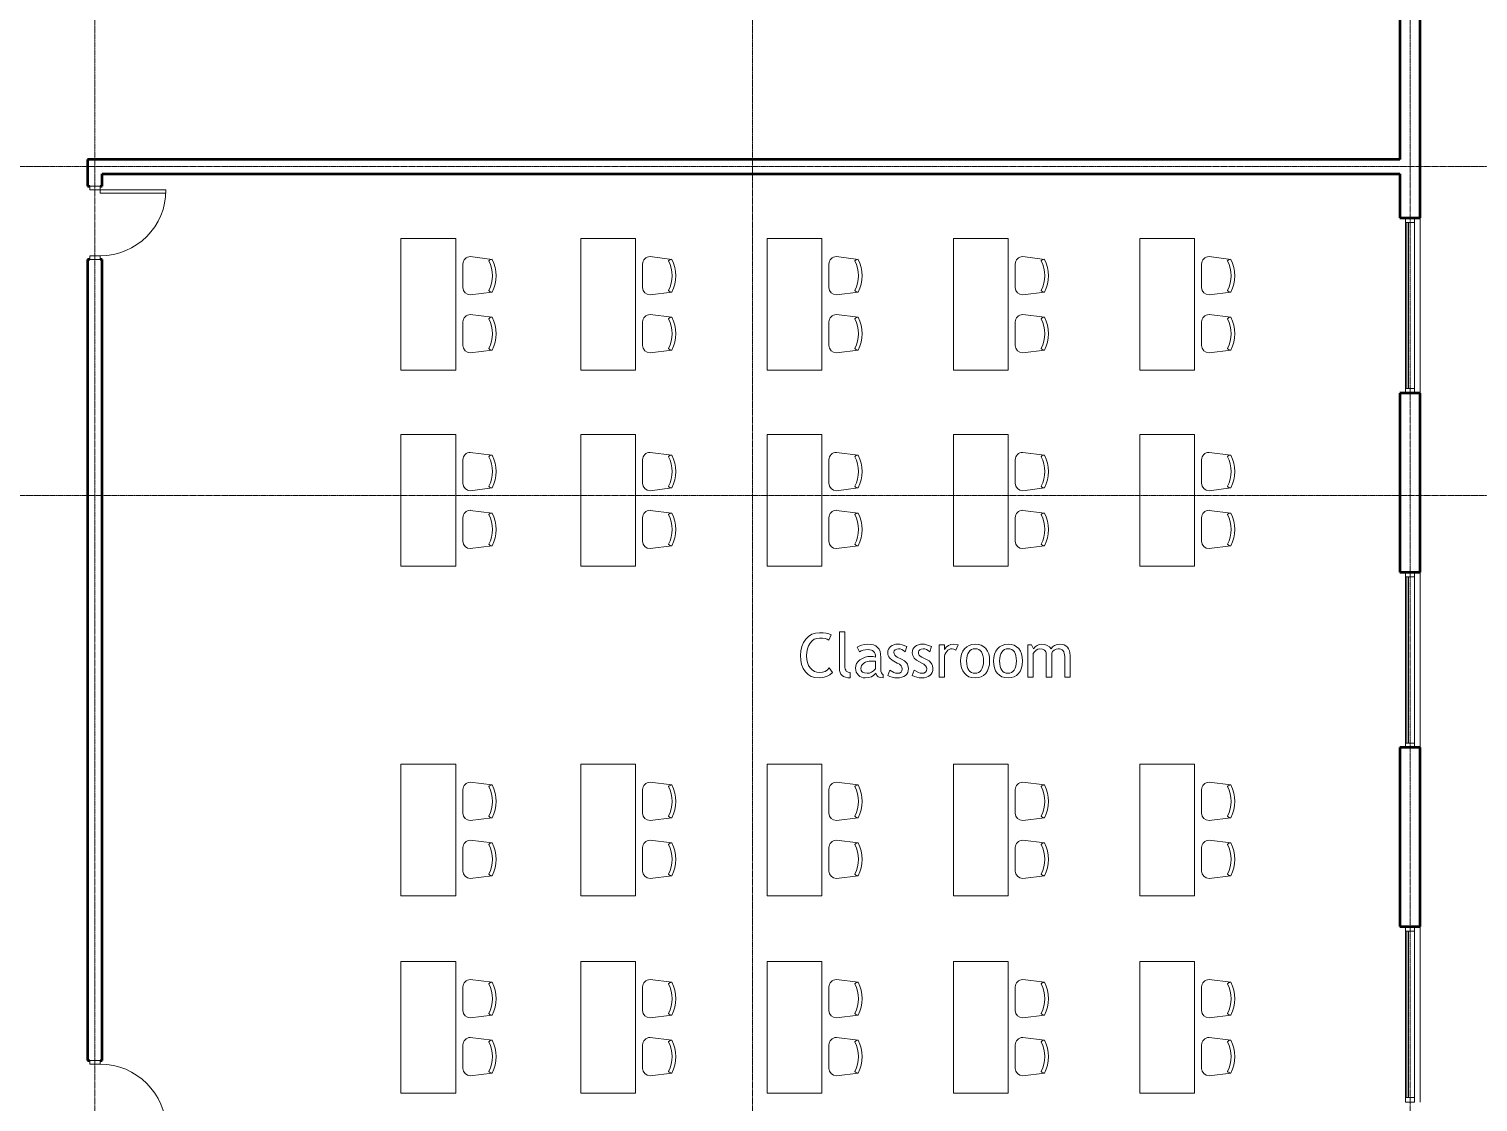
# Model space of a CAD drawing. Header units: inches. Extents: x -1714 to 6424, y -1550 to 970.
# Drawn here: x -1 to 792, y -205 to 383 of the extents above; entities that cross this region are included whole.
import ezdxf

# ---------------------------------------------------------------- set-up
doc = ezdxf.new("R2010")
doc.units = ezdxf.units.IN
doc.header["$MEASUREMENT"] = 0
doc.linetypes.add('Grid Line 1_2_', pattern=[0.875, 0.5, -0.125, 0.125, -0.125])
for name, color, linetype, lineweight in [('A-DOOR', 31, 'Continuous', 13), ('A-DOOR-FRAM', 31, 'Continuous', 20), ('A-FLOR', 192, 'Continuous', 13), ('A-GENM', 13, 'Continuous', 9), ('A-GLAZ-CURT', 52, 'Continuous', 9), ('A-GLAZ-CWMG', 51, 'Continuous', 9), ('A-WALL', 113, 'Continuous', 13), ('I-FURN', 30, 'Continuous', 9), ('S-GRID', 1, 'Continuous', 9)]:
    doc.layers.add(name, color=color, linetype=linetype, lineweight=lineweight)

# ---------------------------------------------------------------- blocks, each defined once
blk = doc.blocks.new('Door-Exterior-Single-Two_Lite - 36_ x 84_-1295064-L1 - Architectural')
at = {"layer": 'A-DOOR', "lineweight": 20}
for p, q in [((18, 39.25), (16.25, 39.25)), ((16.25, 39.25), (16.25, 3.25)), ((18, 3.25), (18, 39.25)), ((16.25, 3.25), (18, 3.25))]:
    blk.add_line(p, q, dxfattribs=at)
at = {"layer": 'A-DOOR', "lineweight": 9}
blk.add_arc((18, 3.25), 36, 90, 180, dxfattribs=at)
at = {"layer": 'A-DOOR-FRAM'}
for p, q in [((-18, 3.25), (-20, 3.25)), ((-20, 3.25), (-20, -2.5)), ((-18, -2.5), (-18, 3.25)), ((18, 3.25), (18, -2.5)), ((20, 3.25), (18, 3.25)), ((20, -2.5), (20, 3.25)), ((-20, -2.5), (-18, -2.5)), ((18, -2.5), (20, -2.5))]:
    blk.add_line(p, q, dxfattribs=at)
blk = doc.blocks.new('Door-Exterior-Single-Two_Lite - 36_ x 84_-1295094-L1 - Architectural')
at = {"layer": 'A-DOOR', "lineweight": 20}
for p, q in [((16.25, -3.25), (18, -3.25)), ((16.25, -39.25), (16.25, -3.25)), ((18, -3.25), (18, -39.25)), ((18, -39.25), (16.25, -39.25))]:
    blk.add_line(p, q, dxfattribs=at)
at = {"layer": 'A-DOOR', "lineweight": 9}
blk.add_arc((18, -3.25), 36, 180, 270, dxfattribs=at)
at = {"layer": 'A-DOOR-FRAM'}
for p, q in [((-20, 2.5), (-18, 2.5)), ((-20, -3.25), (-20, 2.5)), ((-18, 2.5), (-18, -3.25)), ((18, 2.5), (20, 2.5)), ((18, -3.25), (18, 2.5)), ((20, 2.5), (20, -3.25)), ((-18, -3.25), (-20, -3.25)), ((20, -3.25), (18, -3.25))]:
    blk.add_line(p, q, dxfattribs=at)
blk = doc.blocks.new('System Panel - Glazed-1361201-L1 - Architectural')
at = {"layer": 'A-GLAZ-CURT', "lineweight": 13}
for p, q in [((45.5, 1.75), (-45.5, 1.75)), ((-45.5, 1.75), (-45.5, 0.75)), ((-45.5, 0.75), (45.5, 0.75)), ((45.5, 0.75), (45.5, 1.75))]:
    blk.add_line(p, q, dxfattribs=at)
blk = doc.blocks.new('Rectangular Mullion - 2_5_ x 5_ rectangular-1361071-L1 - Architectural')
at = {"layer": 'A-GLAZ-CWMG'}
for p, q in [((-220.85, -770.29), (-175.35, -770.29)), ((-220.85, -775.29), (-175.35, -775.29))]:
    blk.add_line(p, q, dxfattribs=at)
blk = doc.blocks.new('Rectangular Mullion - 2_5_ x 5_ rectangular-1361072-L1 - Architectural')
at = {"layer": 'A-GLAZ-CWMG'}
for p, q in [((-266.35, -770.29), (-220.85, -770.29)), ((-266.35, -775.29), (-220.85, -775.29))]:
    blk.add_line(p, q, dxfattribs=at)
blk = doc.blocks.new('Rectangular Mullion - 2_5_ x 5_ rectangular-1361184-L1 - Architectural')
at = {"layer": 'A-GLAZ-CWMG', "lineweight": 20}
for p, q in [((-2.5, 2.5), (0, 2.5)), ((-2.5, -2.5), (-2.5, 2.5)), ((0, 2.5), (0, -2.5)), ((0, -2.5), (-2.5, -2.5))]:
    blk.add_line(p, q, dxfattribs=at)
blk = doc.blocks.new('Rectangular Mullion - 2_5_ x 5_ rectangular-1361191-L1 - Architectural')
at = {"layer": 'A-GLAZ-CWMG', "lineweight": 20}
for p, q in [((0, 2.5), (-2.5, 2.5)), ((-2.5, 2.5), (-2.5, -2.5)), ((0, -2.5), (0, 2.5)), ((-2.5, -2.5), (0, -2.5))]:
    blk.add_line(p, q, dxfattribs=at)
blk = doc.blocks.new('M_Table-Rectangular - 1830 x 0762mm-1454991-L1 - Architectural')
at = {"layer": 'I-FURN'}
for p, q in [((36.02, 15), (-36.02, 15)), ((-36.02, 15), (-36.02, -15)), ((36.02, -15), (36.02, 15)), ((-36.02, -15), (36.02, -15))]:
    blk.add_line(p, q, dxfattribs=at)
blk = doc.blocks.new('M_Chair-Desk - Desk Chair-1453869-L1 - Architectural')
at = {"layer": 'I-FURN'}
for p, q in [((6.42, 15.96), (-6.44, 15.96)), ((-10.49, 11.91), (-9, 0)), ((8.98, -0.01), (10.46, 11.91))]:
    blk.add_line(p, q, dxfattribs=at)
for centre, radius, start, end in [((-6.44, 11.91), 4.05, 90, 180), ((6.42, 11.91), 4.05, 360, 90), ((-6.85, 0.01), 2.15, 125.61631, 180.20142), ((0, 17.59), 17.79, 242.90887, 297.09113), ((7.02, 0.09), 1.98, 357.30891, 56.87335), ((0, 17.59), 19.76, 242.90887, 297.03453)]:
    blk.add_arc(centre, radius, start, end, dxfattribs=at)

msp = doc.modelspace()

# ---------------------------------------------------------------- linework, layer by layer
at = {"layer": 'A-FLOR'}
for p, q in [((760.71171, 183.22686), (760.71171, 279.22686)), ((760.71171, -10.77314), (760.71171, 85.22686)), ((760.71171, -204.77314), (760.71171, -108.77314))]:
    msp.add_line(p, q, dxfattribs=at)
at = {"layer": 'A-GENM'}
for p, q in [((424.36968, 48.56978), (423.08393, 46.68426)), ((425.94621, 50.12072), (424.36968, 48.56978)), ((427.73693, 51.22852), (425.94621, 50.12072)), ((426.75157, 46.46638), (427.81515, 47.65323)), ((429.74183, 51.89321), (427.73693, 51.22852)), ((427.81515, 47.65323), (429.04009, 48.50098)), ((429.04009, 48.50098), (430.42638, 49.00963)), ((431.96093, 52.11477), (429.74183, 51.89321)), ((430.42638, 49.00963), (431.97404, 49.17918)), ((433.84769, 52.03614), (431.96093, 52.11477)), ((431.97404, 49.17918), (433.59746, 49.10874)), ((433.59746, 49.10874), (434.98826, 48.89742)), ((435.51738, 51.80024), (433.84769, 52.03614)), ((434.98826, 48.89742), (436.14644, 48.54521)), ((436.97003, 51.40708), (435.51738, 51.80024)), ((436.14644, 48.54521), (437.072, 48.05212)), ((438.20561, 50.85666), (436.97003, 51.40708)), ((437.072, 48.05212), (438.20561, 50.85666)), ((445.75427, 52.53414), (442.81868, 52.53414)), ((442.81868, 52.53414), (442.81868, 32.68615)), ((445.75427, 33.32831), (445.75427, 52.53414)), ((421.61449, 42.23501), (421.43082, 39.67128)), ((421.43082, 39.67128), (421.60139, 37.03752)), ((422.16553, 44.57266), (421.61449, 42.23501)), ((423.08393, 46.68426), (422.16553, 44.57266)), ((424.78577, 39.4747), (424.90864, 41.51626)), ((424.90864, 41.51626), (425.27722, 43.36206)), ((425.27722, 43.36206), (425.89154, 45.0121)), ((425.89154, 45.0121), (426.75157, 46.46638)), ((453.5421, 44.78645), (452.46419, 44.14674)), ((452.46419, 44.14674), (453.84024, 41.63052)), ((454.9673, 45.3295), (453.5421, 44.78645)), ((453.84024, 41.63052), (454.75106, 42.18095)), ((454.75106, 42.18095), (455.8388, 42.57411)), ((456.53175, 45.70054), (454.9673, 45.3295)), ((455.8388, 42.57411), (457.10346, 42.81)), ((458.02739, 45.82422), (456.53175, 45.70054)), ((457.10346, 42.81), (458.54505, 42.88863)), ((459.84636, 45.71467), (458.02739, 45.82422)), ((458.54505, 42.88863), (459.4788, 42.82311)), ((459.4788, 42.82311), (460.28805, 42.62653)), ((461.39791, 45.38601), (459.84636, 45.71467)), ((460.28805, 42.62653), (460.97281, 42.29889)), ((460.97281, 42.29889), (461.53306, 41.84021)), ((462.68203, 44.83825), (461.39791, 45.38601)), ((461.53306, 41.84021), (461.96881, 41.25047)), ((461.96881, 41.25047), (462.28006, 40.52968)), ((462.28006, 40.52968), (462.46681, 39.67783)), ((462.46681, 39.67783), (462.52906, 38.69493)), ((463.69871, 44.07139), (462.68203, 44.83825)), ((464.47131, 43.06617), (463.69871, 44.07139)), ((465.02317, 41.80335), (464.47131, 43.06617)), ((465.35428, 40.28293), (465.02317, 41.80335)), ((465.46465, 38.50491), (465.35428, 40.28293)), ((469.33706, 42.20265), (469.23898, 41.16528)), ((469.23898, 41.16528), (469.30614, 40.34129)), ((469.30614, 40.34129), (469.50764, 39.57299)), ((469.63132, 43.11961), (469.33706, 42.20265)), ((470.12175, 43.91617), (469.63132, 43.11961)), ((470.80834, 44.59232), (470.12175, 43.91617)), ((471.65302, 45.13128), (470.80834, 44.59232)), ((472.61769, 45.51625), (471.65302, 45.13128)), ((472.59394, 41.39463), (472.78151, 42.14982)), ((472.7123, 40.57309), (472.59394, 41.39463)), ((473.70236, 45.74723), (472.61769, 45.51625)), ((473.06737, 39.85803), (472.7123, 40.57309)), ((472.78151, 42.14982), (473.34422, 42.76413)), ((473.65915, 39.24945), (473.06737, 39.85803)), ((473.34422, 42.76413), (474.1805, 43.17203)), ((474.90703, 45.82422), (473.70236, 45.74723)), ((474.1805, 43.17203), (475.18879, 43.308)), ((475.9231, 45.74682), (474.90703, 45.82422)), ((475.18879, 43.308), (476.10821, 43.20316)), ((477.06449, 45.51461), (475.9231, 45.74682)), ((476.10821, 43.20316), (477.02517, 42.88863)), ((477.02517, 42.88863), (477.93968, 42.36442)), ((479.72323, 44.58577), (477.06449, 45.51461)), ((477.93968, 42.36442), (478.85172, 41.63052)), ((478.85172, 41.63052), (479.72323, 44.58577)), ((482.7569, 42.20265), (482.65882, 41.16528)), ((482.65882, 41.16528), (482.72598, 40.34129)), ((482.72598, 40.34129), (482.92747, 39.57299)), ((483.05116, 43.11961), (482.7569, 42.20265)), ((483.54158, 43.91617), (483.05116, 43.11961)), ((484.22818, 44.59232), (483.54158, 43.91617)), ((485.07285, 45.13128), (484.22818, 44.59232)), ((486.03753, 45.51625), (485.07285, 45.13128)), ((486.01377, 41.39463), (486.20134, 42.14982)), ((486.13213, 40.57309), (486.01377, 41.39463)), ((487.1222, 45.74723), (486.03753, 45.51625)), ((486.4872, 39.85803), (486.13213, 40.57309)), ((486.20134, 42.14982), (486.76405, 42.76413)), ((487.07899, 39.24945), (486.4872, 39.85803)), ((486.76405, 42.76413), (487.60034, 43.17203)), ((488.32686, 45.82422), (487.1222, 45.74723)), ((487.60034, 43.17203), (488.60863, 43.308)), ((489.34293, 45.74682), (488.32686, 45.82422)), ((488.60863, 43.308), (489.52804, 43.20316)), ((490.48432, 45.51461), (489.34293, 45.74682)), ((489.52804, 43.20316), (490.44501, 42.88863)), ((490.44501, 42.88863), (491.35951, 42.36442)), ((493.14306, 44.58577), (490.48432, 45.51461)), ((491.35951, 42.36442), (492.27156, 41.63052)), ((492.27156, 41.63052), (493.14306, 44.58577)), ((500.27235, 45.40485), (497.33676, 45.40485)), ((497.33676, 45.40485), (497.33676, 27.79132)), ((500.27235, 42.88863), (500.27235, 45.40485)), ((501.23846, 44.17295), (500.27235, 42.88863)), ((500.35037, 39.22017), (500.58442, 40.16027)), ((500.58442, 40.16027), (500.97451, 41.02379)), ((500.97451, 41.02379), (501.52063, 41.81072)), ((502.41343, 45.09032), (501.23846, 44.17295)), ((501.52063, 41.81072), (502.1716, 42.46578)), ((502.1716, 42.46578), (502.87621, 42.93368)), ((503.79727, 45.64075), (502.41343, 45.09032)), ((502.87621, 42.93368), (503.63448, 43.21442)), ((503.63448, 43.21442), (504.44639, 43.308)), ((505.38997, 45.82422), (503.79727, 45.64075)), ((504.44639, 43.308), (505.48335, 43.13108)), ((507.82101, 45.54246), (505.38997, 45.82422)), ((505.48335, 43.13108), (506.51048, 42.60032)), ((506.51048, 42.60032), (507.82101, 45.54246)), ((509.6279, 40.36177), (509.21631, 38.5989)), ((510.31388, 41.92601), (509.6279, 40.36177)), ((511.27426, 43.29162), (510.31388, 41.92601)), ((512.45865, 44.39963), (511.27426, 43.29162)), ((513.81669, 45.19107), (512.45865, 44.39963)), ((512.7486, 39.42064), (513.14176, 40.56039)), ((513.14176, 40.56039), (513.69219, 41.53223)), ((513.69219, 41.53223), (514.37407, 42.30913)), ((515.34837, 45.66593), (513.81669, 45.19107)), ((514.37407, 42.30913), (515.16162, 42.86406)), ((515.16162, 42.86406), (516.05483, 43.19702)), ((517.0537, 45.82422), (515.34837, 45.66593)), ((516.05483, 43.19702), (517.0537, 43.308)), ((518.84114, 45.67208), (517.0537, 45.82422)), ((517.0537, 43.308), (518.13335, 43.20377)), ((518.13335, 43.20377), (519.06905, 42.89109)), ((520.41603, 45.21564), (518.84114, 45.67208)), ((519.06905, 42.89109), (519.86079, 42.36995)), ((519.86079, 42.36995), (520.50858, 41.64035)), ((521.77836, 44.45492), (520.41603, 45.21564)), ((520.50858, 41.64035), (521.01242, 40.7023)), ((521.01242, 40.7023), (521.37231, 39.55579)), ((522.92815, 43.38991), (521.77836, 44.45492)), ((523.84122, 42.05501), (522.92815, 43.38991)), ((524.49342, 40.48463), (523.84122, 42.05501)), ((524.88473, 38.67876), (524.49342, 40.48463)), ((527.66081, 40.36177), (527.24922, 38.5989)), ((528.34679, 41.92601), (527.66081, 40.36177)), ((529.30716, 43.29162), (528.34679, 41.92601)), ((530.49155, 44.39963), (529.30716, 43.29162)), ((531.84959, 45.19107), (530.49155, 44.39963)), ((530.78151, 39.42064), (531.17467, 40.56039)), ((531.17467, 40.56039), (531.72509, 41.53223)), ((531.72509, 41.53223), (532.40697, 42.30913)), ((533.38127, 45.66593), (531.84959, 45.19107)), ((532.40697, 42.30913), (533.19452, 42.86406)), ((533.19452, 42.86406), (534.08773, 43.19702)), ((535.0866, 45.82422), (533.38127, 45.66593)), ((534.08773, 43.19702), (535.0866, 43.308)), ((536.87404, 45.67208), (535.0866, 45.82422)), ((535.0866, 43.308), (536.16625, 43.20377)), ((536.16625, 43.20377), (537.10195, 42.89109)), ((538.44893, 45.21564), (536.87404, 45.67208)), ((537.10195, 42.89109), (537.8937, 42.36995)), ((537.8937, 42.36995), (538.54149, 41.64035)), ((539.81127, 44.45492), (538.44893, 45.21564)), ((538.54149, 41.64035), (539.04533, 40.7023)), ((539.04533, 40.7023), (539.40521, 39.55579)), ((540.96105, 43.38991), (539.81127, 44.45492)), ((541.87413, 42.05501), (540.96105, 43.38991)), ((542.52632, 40.48463), (541.87413, 42.05501)), ((542.91764, 38.67876), (542.52632, 40.48463)), ((547.98222, 45.40485), (545.98366, 45.40485)), ((545.98366, 45.40485), (545.98366, 27.79132)), ((548.99789, 43.308), (547.98222, 45.40485)), ((548.91925, 40.79178), (549.52128, 41.69605)), ((548.91925, 27.79132), (548.91925, 40.79178)), ((549.94106, 44.40885), (548.99789, 43.308)), ((549.52128, 41.69605), (550.43619, 42.52168)), ((550.99481, 45.19517), (549.94106, 44.40885)), ((550.43619, 42.52168), (551.47561, 43.11142)), ((552.15913, 45.66696), (550.99481, 45.19517)), ((551.47561, 43.11142), (552.45113, 43.308)), ((553.43403, 45.82422), (552.15913, 45.66696)), ((552.45113, 43.308), (553.91647, 43.11879)), ((555.1496, 45.66696), (553.43403, 45.82422)), ((553.91647, 43.11879), (555.06237, 42.55117)), ((555.06237, 42.55117), (555.49382, 42.13774)), ((556.5875, 45.19517), (555.1496, 45.66696)), ((555.49382, 42.13774), (555.802, 41.65428)), ((555.802, 41.65428), (555.98691, 41.10078)), ((555.98691, 41.10078), (556.04854, 40.47726)), ((556.04854, 40.47726), (556.04854, 27.79132)), ((557.74773, 44.40885), (556.5875, 45.19517)), ((558.63029, 43.308), (557.74773, 44.40885)), ((559.3691, 44.29418), (558.63029, 43.308)), ((558.98413, 40.98836), (559.50752, 41.84348)), ((558.98413, 27.79132), (558.98413, 40.98836)), ((560.55021, 45.10343), (559.3691, 44.29418)), ((559.50752, 41.84348), (560.34381, 42.60032)), ((560.34381, 42.60032), (561.37503, 43.13108)), ((561.97214, 45.64402), (560.55021, 45.10343)), ((561.37503, 43.13108), (562.48325, 43.308)), ((563.43338, 45.82422), (561.97214, 45.64402)), ((562.48325, 43.308), (563.33407, 43.24207)), ((563.33407, 43.24207), (564.07145, 43.04426)), ((564.69763, 45.72245), (563.43338, 45.82422)), ((564.07145, 43.04426), (564.69538, 42.71458)), ((564.69538, 42.71458), (565.20587, 42.25303)), ((565.81036, 45.41714), (564.69763, 45.72245)), ((565.20587, 42.25303), (565.60292, 41.6596)), ((565.60292, 41.6596), (565.88653, 40.9343)), ((566.77155, 44.90828), (565.81036, 45.41714)), ((565.88653, 40.9343), (566.0567, 40.07713)), ((566.0567, 40.07713), (566.11342, 39.08809)), ((567.58121, 44.19589), (566.77155, 44.90828)), ((568.22337, 43.29961), (567.58121, 44.19589)), ((568.68206, 42.2391), (568.22337, 43.29961)), ((568.95727, 41.01437), (568.68206, 42.2391)), ((569.04901, 39.62541), (568.95727, 41.01437)), ((421.60139, 37.03752), (422.11311, 34.67324)), ((422.11311, 34.67324), (422.96598, 32.57844)), ((422.96598, 32.57844), (424.16, 30.75312)), ((424.91028, 37.52713), (424.78577, 39.4747)), ((425.28378, 35.77327), (424.91028, 37.52713)), ((425.90628, 34.21312), (425.28378, 35.77327)), ((426.77778, 32.84669), (425.90628, 34.21312)), ((427.84627, 31.73581), (426.77778, 32.84669)), ((429.05974, 30.94233), (427.84627, 31.73581)), ((437.20961, 32.8172), (436.18616, 31.71922)), ((439.04435, 30.30754), (437.20961, 32.8172)), ((442.81868, 32.68615), (442.91042, 31.44063)), ((445.9574, 32.0743), (445.75427, 33.32831)), ((446.21132, 31.55848), (445.9574, 32.0743)), ((451.77677, 33.97375), (451.62545, 32.67305)), ((451.62545, 32.67305), (451.72333, 31.58899)), ((452.23075, 35.16961), (451.77677, 33.97375)), ((452.98737, 36.26062), (452.23075, 35.16961)), ((454.04665, 37.2468), (452.98737, 36.26062)), ((455.3406, 38.06383), (454.04665, 37.2468)), ((454.56103, 32.58131), (454.66137, 33.36967)), ((454.77809, 31.40306), (454.56103, 32.58131)), ((454.66137, 33.36967), (454.96238, 34.10316)), ((454.96238, 34.10316), (455.46407, 34.78177)), ((456.80122, 38.64743), (455.3406, 38.06383)), ((455.46407, 34.78177), (456.16643, 35.4055)), ((456.16643, 35.4055), (457.02729, 35.92726)), ((458.42853, 38.99758), (456.80122, 38.64743)), ((457.02729, 35.92726), (458.00445, 36.29994)), ((458.00445, 36.29994), (459.09793, 36.52355)), ((460.22253, 39.1143), (458.42853, 38.99758)), ((459.09793, 36.52355), (460.30771, 36.59808)), ((461.30699, 39.00946), (460.22253, 39.1143)), ((460.30771, 36.59808), (462.52906, 36.59808)), ((462.52906, 38.69493), (461.30699, 39.00946)), ((462.52906, 32.40439), (461.5134, 31.30354)), ((462.52906, 36.59808), (462.52906, 32.40439)), ((465.46465, 32.15539), (465.46465, 38.50491)), ((465.54328, 31.08894), (465.46465, 32.15539)), ((469.50764, 39.57299), (469.84428, 38.85302)), ((469.84428, 38.85302), (470.31689, 38.174)), ((470.31689, 38.174), (471.59466, 36.9978)), ((471.59466, 36.9978), (474.45489, 35.48413)), ((474.48766, 38.74736), (473.65915, 39.24945)), ((474.45489, 35.48413), (475.65894, 34.80716)), ((476.68935, 37.69238), (474.48766, 38.74736)), ((475.65894, 34.80716), (476.51898, 34.06712)), ((476.51898, 34.06712), (477.035, 33.26401)), ((478.43891, 36.6759), (476.68935, 37.69238)), ((477.20701, 32.39783), (477.03131, 31.29985)), ((477.035, 33.26401), (477.20701, 32.39783)), ((479.63804, 35.52673), (478.43891, 36.6759)), ((480.04226, 34.88068), (479.63804, 35.52673)), ((480.33099, 34.15804), (480.04226, 34.88068)), ((480.56197, 32.48302), (480.33099, 34.15804)), ((480.45979, 31.349), (480.56197, 32.48302)), ((482.92747, 39.57299), (483.26412, 38.85302)), ((483.26412, 38.85302), (483.73673, 38.174)), ((483.73673, 38.174), (485.01449, 36.9978)), ((485.01449, 36.9978), (487.87473, 35.48413)), ((487.90749, 38.74736), (487.07899, 39.24945)), ((487.87473, 35.48413), (489.07878, 34.80716)), ((490.10918, 37.69238), (487.90749, 38.74736)), ((489.07878, 34.80716), (489.93881, 34.06712)), ((489.93881, 34.06712), (490.45484, 33.26401)), ((491.85874, 36.6759), (490.10918, 37.69238)), ((490.62684, 32.39783), (490.45115, 31.29985)), ((490.45484, 33.26401), (490.62684, 32.39783)), ((493.05788, 35.52673), (491.85874, 36.6759)), ((493.46209, 34.88068), (493.05788, 35.52673)), ((493.75082, 34.15804), (493.46209, 34.88068)), ((493.9818, 32.48302), (493.75082, 34.15804)), ((493.87962, 31.349), (493.9818, 32.48302)), ((500.27235, 38.20349), (500.35037, 39.22017)), ((500.27235, 27.79132), (500.27235, 38.20349)), ((509.21631, 38.5989), (509.07912, 36.6374)), ((509.07912, 36.6374), (509.21078, 34.62021)), ((509.21078, 34.62021), (509.60579, 32.8213)), ((509.60579, 32.8213), (510.26412, 31.24068)), ((512.43408, 36.6374), (512.51271, 38.11298)), ((512.50626, 35.05555), (512.43408, 36.6374)), ((512.7228, 33.68461), (512.50626, 35.05555)), ((512.51271, 38.11298), (512.7486, 39.42064)), ((513.08371, 32.52459), (512.7228, 33.68461)), ((513.58898, 31.57548), (513.08371, 32.52459)), ((520.97096, 32.68369), (520.43487, 31.6967)), ((521.35388, 33.83614), (520.97096, 32.68369)), ((521.58363, 35.15404), (521.35388, 33.83614)), ((521.37231, 39.55579), (521.58824, 38.20082)), ((521.66021, 36.6374), (521.58363, 35.15404)), ((521.58824, 38.20082), (521.66021, 36.6374)), ((523.81174, 31.21057), (524.48031, 32.79263)), ((524.48031, 32.79263), (524.88146, 34.60157)), ((524.88146, 34.60157), (525.01517, 36.6374)), ((525.01517, 36.6374), (524.88473, 38.67876)), ((527.24922, 38.5989), (527.11202, 36.6374)), ((527.11202, 36.6374), (527.24369, 34.62021)), ((527.24369, 34.62021), (527.63869, 32.8213)), ((527.63869, 32.8213), (528.29703, 31.24068)), ((530.46698, 36.6374), (530.54561, 38.11298)), ((530.53916, 35.05555), (530.46698, 36.6374)), ((530.75571, 33.68461), (530.53916, 35.05555)), ((530.54561, 38.11298), (530.78151, 39.42064)), ((531.11661, 32.52459), (530.75571, 33.68461)), ((531.62188, 31.57548), (531.11661, 32.52459)), ((539.00386, 32.68369), (538.46777, 31.6967)), ((539.38678, 33.83614), (539.00386, 32.68369)), ((539.61653, 35.15404), (539.38678, 33.83614)), ((539.40521, 39.55579), (539.62114, 38.20082)), ((539.69312, 36.6374), (539.61653, 35.15404)), ((539.62114, 38.20082), (539.69312, 36.6374)), ((541.84464, 31.21057), (542.51321, 32.79263)), ((542.51321, 32.79263), (542.91436, 34.60157)), ((542.91436, 34.60157), (543.04808, 36.6374)), ((543.04808, 36.6374), (542.91764, 38.67876)), ((566.11342, 39.08809), (566.11342, 27.79132)), ((569.04901, 27.79132), (569.04901, 39.62541)), ((424.16, 30.75312), (425.65052, 29.27386)), ((425.65052, 29.27386), (427.39291, 28.21724)), ((427.39291, 28.21724), (429.38717, 27.58327)), ((430.41819, 30.46623), (429.05974, 30.94233)), ((429.38717, 27.58327), (431.6333, 27.37195)), ((431.92161, 30.30754), (430.41819, 30.46623)), ((431.6333, 27.37195), (433.7969, 27.55542)), ((433.54217, 30.46439), (431.92161, 30.30754)), ((434.96368, 30.93495), (433.54217, 30.46439)), ((433.7969, 27.55542), (435.75328, 28.10585)), ((436.18616, 31.71922), (434.96368, 30.93495)), ((435.75328, 28.10585), (437.50243, 29.02322)), ((437.50243, 29.02322), (439.04435, 30.30754)), ((442.91042, 31.44063), (443.18563, 30.36119)), ((443.18563, 30.36119), (443.64431, 29.44781)), ((443.64431, 29.44781), (444.28647, 28.7005)), ((444.28647, 28.7005), (445.11211, 28.11926)), ((445.11211, 28.11926), (446.12122, 27.70409)), ((446.12122, 27.70409), (447.3138, 27.45498)), ((446.5668, 31.11679), (446.21132, 31.55848)), ((447.50383, 30.50985), (446.5668, 31.11679)), ((447.3138, 27.45498), (448.68986, 27.37195)), ((448.68986, 30.30754), (447.50383, 30.50985)), ((448.68986, 27.37195), (448.68986, 30.30754)), ((451.72333, 31.58899), (452.01697, 30.59749)), ((452.01697, 30.59749), (452.50637, 29.69855)), ((452.50637, 29.69855), (453.19153, 28.89216)), ((453.19153, 28.89216), (454.0102, 28.22707)), ((454.0102, 28.22707), (454.90013, 27.752)), ((455.04941, 30.94018), (454.77809, 31.40306)), ((454.90013, 27.752), (455.86133, 27.46696)), ((455.42926, 30.56145), (455.04941, 30.94018)), ((456.51454, 30.05649), (455.42926, 30.56145)), ((455.86133, 27.46696), (456.89378, 27.37195)), ((458.03394, 29.88817), (456.51454, 30.05649)), ((456.89378, 27.37195), (458.75473, 27.52921)), ((459.26584, 30.04543), (458.03394, 29.88817)), ((458.75473, 27.52921), (460.36013, 28.001)), ((460.42566, 30.51722), (459.26584, 30.04543)), ((460.36013, 28.001), (461.70998, 28.78732)), ((461.5134, 31.30354), (460.42566, 30.51722)), ((461.70998, 28.78732), (462.80427, 29.88817)), ((462.80427, 29.88817), (463.30965, 28.72999)), ((463.30965, 28.72999), (464.06566, 27.95513)), ((464.06566, 27.95513), (465.1706, 27.51774)), ((465.1706, 27.51774), (466.72276, 27.37195)), ((465.77918, 30.2158), (465.54328, 31.08894)), ((466.17234, 29.53596), (465.77918, 30.2158)), ((466.72276, 29.04943), (466.17234, 29.53596)), ((466.72276, 27.37195), (466.72276, 29.04943)), ((470.30706, 31.56565), (469.23898, 28.70869)), ((469.23898, 28.70869), (470.46515, 28.12386)), ((472.60049, 30.30754), (470.30706, 31.56565)), ((470.46515, 28.12386), (471.73226, 27.70613)), ((471.73226, 27.70613), (473.04034, 27.45549)), ((473.56046, 29.99301), (472.60049, 30.30754)), ((473.04034, 27.45549), (474.38937, 27.37195)), ((474.39592, 29.88817), (473.56046, 29.99301)), ((474.38937, 27.37195), (475.76153, 27.45672)), ((475.62577, 30.04502), (474.39592, 29.88817)), ((476.50424, 30.51558), (475.62577, 30.04502)), ((475.76153, 27.45672), (476.97521, 27.71105)), ((477.03131, 31.29985), (476.50424, 30.51558)), ((476.97521, 27.71105), (478.03039, 28.13492)), ((478.03039, 28.13492), (478.92708, 28.72835)), ((478.92708, 28.72835), (479.64234, 29.47166)), ((479.64234, 29.47166), (480.15324, 30.34521)), ((480.15324, 30.34521), (480.45979, 31.349)), ((483.7269, 31.56565), (482.65882, 28.70869)), ((482.65882, 28.70869), (483.88498, 28.12386)), ((486.02033, 30.30754), (483.7269, 31.56565)), ((483.88498, 28.12386), (485.1521, 27.70613)), ((485.1521, 27.70613), (486.46017, 27.45549)), ((486.98029, 29.99301), (486.02033, 30.30754)), ((486.46017, 27.45549), (487.8092, 27.37195)), ((487.81575, 29.88817), (486.98029, 29.99301)), ((487.8092, 27.37195), (489.18137, 27.45672)), ((489.04561, 30.04502), (487.81575, 29.88817)), ((489.92407, 30.51558), (489.04561, 30.04502)), ((489.18137, 27.45672), (490.39504, 27.71105)), ((490.45115, 31.29985), (489.92407, 30.51558)), ((490.39504, 27.71105), (491.45022, 28.13492)), ((491.45022, 28.13492), (492.34691, 28.72835)), ((492.34691, 28.72835), (493.06218, 29.47166)), ((493.06218, 29.47166), (493.57308, 30.34521)), ((493.57308, 30.34521), (493.87962, 31.349)), ((497.33676, 27.79132), (500.27235, 27.79132)), ((510.26412, 31.24068), (511.18579, 29.87834)), ((511.18579, 29.87834), (512.34254, 28.78179)), ((512.34254, 28.78179), (513.70611, 27.99855)), ((514.23861, 30.83728), (513.58898, 31.57548)), ((513.70611, 27.99855), (515.27649, 27.5286)), ((515.03261, 30.30999), (514.23861, 30.83728)), ((515.97097, 29.99362), (515.03261, 30.30999)), ((515.27649, 27.5286), (517.0537, 27.37195)), ((517.0537, 29.88817), (515.97097, 29.99362)), ((518.07345, 30.0012), (517.0537, 29.88817)), ((517.0537, 27.37195), (518.79855, 27.52716)), ((518.9769, 30.3403), (518.07345, 30.0012)), ((518.79855, 27.52716), (520.3505, 27.99281)), ((519.76404, 30.90547), (518.9769, 30.3403)), ((520.43487, 31.6967), (519.76404, 30.90547)), ((520.3505, 27.99281), (521.70956, 28.76889)), ((521.70956, 28.76889), (522.87573, 29.8554)), ((522.87573, 29.8554), (523.81174, 31.21057)), ((528.29703, 31.24068), (529.2187, 29.87834)), ((529.2187, 29.87834), (530.37545, 28.78179)), ((530.37545, 28.78179), (531.73901, 27.99855)), ((532.27152, 30.83728), (531.62188, 31.57548)), ((531.73901, 27.99855), (533.3094, 27.5286)), ((533.06552, 30.30999), (532.27152, 30.83728)), ((534.00388, 29.99362), (533.06552, 30.30999)), ((533.3094, 27.5286), (535.0866, 27.37195)), ((535.0866, 29.88817), (534.00388, 29.99362)), ((536.10636, 30.0012), (535.0866, 29.88817)), ((535.0866, 27.37195), (536.83145, 27.52716)), ((537.0098, 30.3403), (536.10636, 30.0012)), ((536.83145, 27.52716), (538.3834, 27.99281)), ((537.79694, 30.90547), (537.0098, 30.3403)), ((538.46777, 31.6967), (537.79694, 30.90547)), ((538.3834, 27.99281), (539.74247, 28.76889)), ((539.74247, 28.76889), (540.90863, 29.8554)), ((540.90863, 29.8554), (541.84464, 31.21057)), ((545.98366, 27.79132), (548.91925, 27.79132)), ((556.04854, 27.79132), (558.98413, 27.79132)), ((566.11342, 27.79132), (569.04901, 27.79132))]:
    msp.add_line(p, q, dxfattribs=at)
at = {"layer": 'A-WALL', "lineweight": 50}
for p, q in [((760.71171, 279.22686), (760.71171, 672.77254)), ((749.58671, 407.21004), (749.58671, 311.21004)), ((31.14921, 311.21004), (31.14921, 296.46004)), ((749.58671, 311.21004), (31.14921, 311.21004)), ((39.14921, 296.46004), (39.14921, 303.21004)), ((39.14921, 303.21004), (749.58671, 303.21004)), ((749.58671, 303.21004), (749.58671, 279.22686)), ((31.14921, 296.46004), (32.39921, 296.46004)), ((38.14921, 296.46004), (39.14921, 296.46004)), ((749.58671, 279.22686), (760.71171, 279.22686)), ((32.39921, 256.46004), (31.14921, 256.46004)), ((31.14921, 256.46004), (31.14921, -182.03996)), ((39.14921, 256.46004), (38.14921, 256.46004)), ((39.14921, -182.03996), (39.14921, 256.46004)), ((760.71171, 183.22686), (749.58671, 183.22686)), ((749.58671, 183.22686), (749.58671, 85.22686)), ((760.71171, 85.22686), (760.71171, 183.22686)), ((749.58671, 85.22686), (760.71171, 85.22686)), ((760.71171, -10.77314), (749.58671, -10.77314)), ((749.58671, -10.77314), (749.58671, -108.77314)), ((760.71171, -108.77314), (760.71171, -10.77314)), ((749.58671, -108.77314), (760.71171, -108.77314)), ((31.14921, -182.03996), (32.39921, -182.03996)), ((38.14921, -182.03996), (39.14921, -182.03996))]:
    msp.add_line(p, q, dxfattribs=at)
at = {"layer": 'S-GRID', "linetype": 'Grid Line 1_2_'}
for p, q in [((35.14921, -1043.15403), (35.14921, 921.90597)), ((395.14921, -1043.15403), (395.14921, 921.90597)), ((755.14921, -1043.15403), (755.14921, 921.90597)), ((-1714.24651, 307.21004), (1936.33324, 307.21004)), ((-1714.24651, 127.21004), (1936.33324, 127.21004))]:
    msp.add_line(p, q, dxfattribs=at)

# ---------------------------------------------------------------- block references
at = {"layer": 'A-DOOR'}
for name, p, rotation in [('Door-Exterior-Single-Two_Lite - 36_ x 84_-1295094-L1 - Architectural', (34.89921, 276.46004), 89.99999999999991), ('Door-Exterior-Single-Two_Lite - 36_ x 84_-1295064-L1 - Architectural', (34.89921, -202.03996), 269.9999999999999)]:
    msp.add_blockref(name, p, dxfattribs=dict(at, rotation=rotation))
at = {"layer": 'A-GLAZ-CURT', "rotation": 89.99999999999974}
for p in [(755.14921, 231.22686), (755.14921, 37.22686), (755.14921, -156.77314)]:
    msp.add_blockref('System Panel - Glazed-1361201-L1 - Architectural', p, dxfattribs=at)
at = {"layer": 'A-GLAZ-CWMG', "extrusion": (0, 0, -1), "rotation": 90.00000000000026}
for p in [(-755.14921, 279.22686), (-755.14921, 85.22686), (-755.14921, -108.77314)]:
    msp.add_blockref('Rectangular Mullion - 2_5_ x 5_ rectangular-1361184-L1 - Architectural', p, dxfattribs=at)
at = {"layer": 'A-GLAZ-CWMG'}
for name, p, rotation in [('Rectangular Mullion - 2_5_ x 5_ rectangular-1361072-L1 - Architectural', (1527.93917, 10.37606), 269.9999999999999), ('Rectangular Mullion - 2_5_ x 5_ rectangular-1361071-L1 - Architectural', (1527.93917, 10.37606), 269.9999999999998), ('Rectangular Mullion - 2_5_ x 5_ rectangular-1361191-L1 - Architectural', (755.14921, 183.22686), 269.9999999999997), ('Rectangular Mullion - 2_5_ x 5_ rectangular-1361072-L1 - Architectural', (1527.93917, -183.62394), 269.9999999999999), ('Rectangular Mullion - 2_5_ x 5_ rectangular-1361071-L1 - Architectural', (1527.93917, -183.62394), 269.9999999999998), ('Rectangular Mullion - 2_5_ x 5_ rectangular-1361191-L1 - Architectural', (755.14921, -10.77314), 269.9999999999997), ('Rectangular Mullion - 2_5_ x 5_ rectangular-1361072-L1 - Architectural', (1527.93917, -377.62394), 269.9999999999999), ('Rectangular Mullion - 2_5_ x 5_ rectangular-1361071-L1 - Architectural', (1527.93917, -377.62394), 269.9999999999998), ('Rectangular Mullion - 2_5_ x 5_ rectangular-1361191-L1 - Architectural', (755.14921, -204.77314), 269.9999999999997)]:
    msp.add_blockref(name, p, dxfattribs=dict(at, rotation=rotation))
at = {"layer": 'I-FURN'}
for name, p, rotation in [('M_Table-Rectangular - 1830 x 0762mm-1454991-L1 - Architectural', (217.76627, 231.77475), 269.9999999999997), ('M_Table-Rectangular - 1830 x 0762mm-1454991-L1 - Architectural', (316.14921, 231.77475), 269.9999999999997), ('M_Table-Rectangular - 1830 x 0762mm-1454991-L1 - Architectural', (418.14921, 231.77475), 269.9999999999997), ('M_Table-Rectangular - 1830 x 0762mm-1454991-L1 - Architectural', (520.14921, 231.77475), 269.9999999999997), ('M_Table-Rectangular - 1830 x 0762mm-1454991-L1 - Architectural', (622.14921, 231.77475), 269.9999999999997), ('M_Chair-Desk - Desk Chair-1453869-L1 - Architectural', (252.65896, 247.49891), 89.99999999999997), ('M_Chair-Desk - Desk Chair-1453869-L1 - Architectural', (351.0419, 247.49891), 89.99999999999997), ('M_Chair-Desk - Desk Chair-1453869-L1 - Architectural', (453.0419, 247.49891), 89.99999999999997), ('M_Chair-Desk - Desk Chair-1453869-L1 - Architectural', (555.0419, 247.49891), 89.99999999999997), ('M_Chair-Desk - Desk Chair-1453869-L1 - Architectural', (657.0419, 247.49891), 89.99999999999997), ('M_Chair-Desk - Desk Chair-1453869-L1 - Architectural', (252.65896, 215.78259), 89.99999999999997), ('M_Chair-Desk - Desk Chair-1453869-L1 - Architectural', (351.0419, 215.78259), 89.99999999999997), ('M_Chair-Desk - Desk Chair-1453869-L1 - Architectural', (453.0419, 215.78259), 89.99999999999997), ('M_Chair-Desk - Desk Chair-1453869-L1 - Architectural', (555.0419, 215.78259), 89.99999999999997), ('M_Chair-Desk - Desk Chair-1453869-L1 - Architectural', (657.0419, 215.78259), 89.99999999999997), ('M_Table-Rectangular - 1830 x 0762mm-1454991-L1 - Architectural', (217.76627, 124.6214), 269.9999999999997), ('M_Table-Rectangular - 1830 x 0762mm-1454991-L1 - Architectural', (316.14921, 124.6214), 269.9999999999997), ('M_Table-Rectangular - 1830 x 0762mm-1454991-L1 - Architectural', (418.14921, 124.6214), 269.9999999999997), ('M_Table-Rectangular - 1830 x 0762mm-1454991-L1 - Architectural', (520.14921, 124.6214), 269.9999999999997), ('M_Table-Rectangular - 1830 x 0762mm-1454991-L1 - Architectural', (622.14921, 124.6214), 269.9999999999997), ('M_Chair-Desk - Desk Chair-1453869-L1 - Architectural', (252.65896, 140.34555), 89.99999999999997), ('M_Chair-Desk - Desk Chair-1453869-L1 - Architectural', (351.0419, 140.34555), 89.99999999999997), ('M_Chair-Desk - Desk Chair-1453869-L1 - Architectural', (453.0419, 140.34555), 89.99999999999997), ('M_Chair-Desk - Desk Chair-1453869-L1 - Architectural', (555.0419, 140.34555), 89.99999999999997), ('M_Chair-Desk - Desk Chair-1453869-L1 - Architectural', (657.0419, 140.34555), 89.99999999999997), ('M_Chair-Desk - Desk Chair-1453869-L1 - Architectural', (252.65896, 108.62924), 89.99999999999997), ('M_Chair-Desk - Desk Chair-1453869-L1 - Architectural', (351.0419, 108.62924), 89.99999999999997), ('M_Chair-Desk - Desk Chair-1453869-L1 - Architectural', (453.0419, 108.62924), 89.99999999999997), ('M_Chair-Desk - Desk Chair-1453869-L1 - Architectural', (555.0419, 108.62924), 89.99999999999997), ('M_Chair-Desk - Desk Chair-1453869-L1 - Architectural', (657.0419, 108.62924), 89.99999999999997), ('M_Table-Rectangular - 1830 x 0762mm-1454991-L1 - Architectural', (217.76627, -55.94332), 269.9999999999997), ('M_Table-Rectangular - 1830 x 0762mm-1454991-L1 - Architectural', (316.14921, -55.94332), 269.9999999999997), ('M_Table-Rectangular - 1830 x 0762mm-1454991-L1 - Architectural', (418.14921, -55.94332), 269.9999999999997), ('M_Table-Rectangular - 1830 x 0762mm-1454991-L1 - Architectural', (520.14921, -55.94332), 269.9999999999997), ('M_Table-Rectangular - 1830 x 0762mm-1454991-L1 - Architectural', (622.14921, -55.94332), 269.9999999999997), ('M_Chair-Desk - Desk Chair-1453869-L1 - Architectural', (252.65896, -40.21916), 89.99999999999997), ('M_Chair-Desk - Desk Chair-1453869-L1 - Architectural', (351.0419, -40.21916), 89.99999999999997), ('M_Chair-Desk - Desk Chair-1453869-L1 - Architectural', (453.0419, -40.21916), 89.99999999999997), ('M_Chair-Desk - Desk Chair-1453869-L1 - Architectural', (555.0419, -40.21916), 89.99999999999997), ('M_Chair-Desk - Desk Chair-1453869-L1 - Architectural', (657.0419, -40.21916), 89.99999999999997), ('M_Chair-Desk - Desk Chair-1453869-L1 - Architectural', (252.65896, -71.93548), 89.99999999999997), ('M_Chair-Desk - Desk Chair-1453869-L1 - Architectural', (351.0419, -71.93548), 89.99999999999997), ('M_Chair-Desk - Desk Chair-1453869-L1 - Architectural', (453.0419, -71.93548), 89.99999999999997), ('M_Chair-Desk - Desk Chair-1453869-L1 - Architectural', (555.0419, -71.93548), 89.99999999999997), ('M_Chair-Desk - Desk Chair-1453869-L1 - Architectural', (657.0419, -71.93548), 89.99999999999997), ('M_Table-Rectangular - 1830 x 0762mm-1454991-L1 - Architectural', (217.76627, -163.94332), 269.9999999999997), ('M_Table-Rectangular - 1830 x 0762mm-1454991-L1 - Architectural', (316.14921, -163.94332), 269.9999999999997), ('M_Table-Rectangular - 1830 x 0762mm-1454991-L1 - Architectural', (418.14921, -163.94332), 269.9999999999997), ('M_Table-Rectangular - 1830 x 0762mm-1454991-L1 - Architectural', (520.14921, -163.94332), 269.9999999999997), ('M_Table-Rectangular - 1830 x 0762mm-1454991-L1 - Architectural', (622.14921, -163.94332), 269.9999999999997), ('M_Chair-Desk - Desk Chair-1453869-L1 - Architectural', (252.65896, -148.21916), 89.99999999999997), ('M_Chair-Desk - Desk Chair-1453869-L1 - Architectural', (351.0419, -148.21916), 89.99999999999997), ('M_Chair-Desk - Desk Chair-1453869-L1 - Architectural', (453.0419, -148.21916), 89.99999999999997), ('M_Chair-Desk - Desk Chair-1453869-L1 - Architectural', (555.0419, -148.21916), 89.99999999999997), ('M_Chair-Desk - Desk Chair-1453869-L1 - Architectural', (657.0419, -148.21916), 89.99999999999997), ('M_Chair-Desk - Desk Chair-1453869-L1 - Architectural', (252.65896, -179.93548), 89.99999999999997), ('M_Chair-Desk - Desk Chair-1453869-L1 - Architectural', (351.0419, -179.93548), 89.99999999999997), ('M_Chair-Desk - Desk Chair-1453869-L1 - Architectural', (453.0419, -179.93548), 89.99999999999997), ('M_Chair-Desk - Desk Chair-1453869-L1 - Architectural', (555.0419, -179.93548), 89.99999999999997), ('M_Chair-Desk - Desk Chair-1453869-L1 - Architectural', (657.0419, -179.93548), 89.99999999999997)]:
    msp.add_blockref(name, p, dxfattribs=dict(at, rotation=rotation))

doc.saveas('drawing.dxf')
